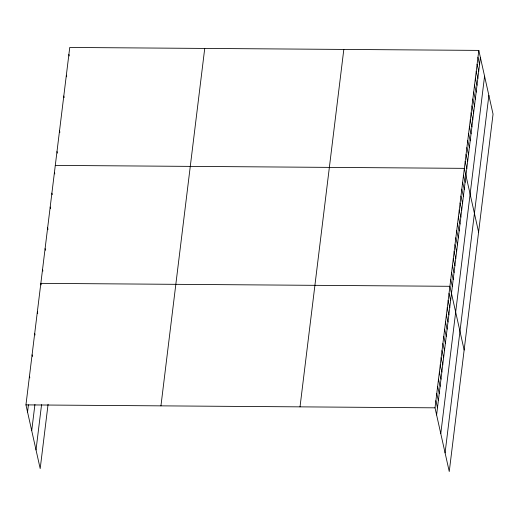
<?xml version="1.0" encoding="UTF-8"?>
<svg xmlns="http://www.w3.org/2000/svg" width="519" height="519" viewBox="0 0 519 519"><rect width="100%" height="100%" fill="white"/><g stroke="black" fill="none" stroke-linecap="round" stroke-linejoin="round"><path stroke-width="0.78" d="M48.079 404.262L40.19 468.605L25.95 404.885L69.747 47.456L478.81 50.395L493.05 114.115L449.253 471.544L435.013 407.83L478.81 50.395M27.539 412.002L28.415 404.852M31.717 430.679L34.929 404.47M36.019 449.921L41.565 404.651M160.942 405.858L204.733 48.423M300.021 406.857L343.818 49.428M436.602 414.941L480.399 57.512M440.78 433.625L484.571 76.189M445.081 452.866L488.872 95.438M55.293 165.405L464.356 168.351L478.596 232.071M25.95 404.885L435.013 407.83M477.96 57.337L479.55 64.453M477.11 64.272L478.7 71.388M476.254 71.213L477.85 78.33M475.404 78.148L477 85.265M474.554 85.09L476.15 92.207M473.704 92.025L475.294 99.142M472.854 98.967L474.444 106.084M472.005 105.902L473.594 113.019M471.155 112.844L472.744 119.96M470.305 119.779L471.894 126.896M469.455 126.72L471.044 133.837M468.605 133.655L470.195 140.772M467.755 140.597L469.345 147.714M466.905 147.532L468.495 154.649M466.056 154.474L467.645 161.591M465.206 161.409L466.795 168.526M463.506 175.286L465.095 182.403M462.656 182.227L464.246 189.344M461.806 189.163L463.396 196.279M460.956 196.104L462.546 203.221M460.106 203.039L461.696 210.156M459.257 209.981L460.846 217.098M458.407 216.916L459.996 224.033M457.557 223.858L459.146 230.974M456.707 230.793L458.296 237.91M455.857 237.734L457.447 244.851M455.001 244.67L456.597 251.786M454.151 251.611L455.747 258.728M453.301 258.546L454.897 265.663M452.451 265.488L454.041 272.605M451.601 272.423L453.191 279.54M450.752 279.365L452.341 286.482M464.148 350.02L449.902 286.3L40.839 283.355L41.196 284.937M449.026 293.449L450.615 300.566M448.15 300.598L449.739 307.715M447.274 307.748L448.864 314.864M446.398 314.897L447.988 322.014M445.523 322.046L447.112 329.163M444.647 329.195L446.236 336.306M443.771 336.344L445.36 343.455M442.895 343.494L444.485 350.604M442.019 350.636L443.609 357.753M441.144 357.786L442.733 364.902M440.268 364.935L441.857 372.052M439.392 372.084L440.981 379.201M438.516 379.233L440.106 386.35M437.64 386.383L439.23 393.499M436.764 393.532L438.354 400.649M435.889 400.681L437.478 407.798M68.891 54.391L69.248 55.974M66.341 75.21L66.698 76.786M63.792 96.021L64.148 97.604M59.542 130.717L59.899 132.293M56.993 151.529L57.343 153.111M54.443 172.34L54.793 173.923M51.894 193.159L52.244 194.742M50.194 207.036L50.544 208.619M47.638 227.847L47.995 229.43M45.088 248.666L45.445 250.249M42.539 269.478L42.895 271.061M37.336 311.951L37.692 313.534M34.708 333.399L35.065 334.982M32.081 354.847L32.438 356.423M29.453 376.288L29.81 377.871"/></g></svg>
